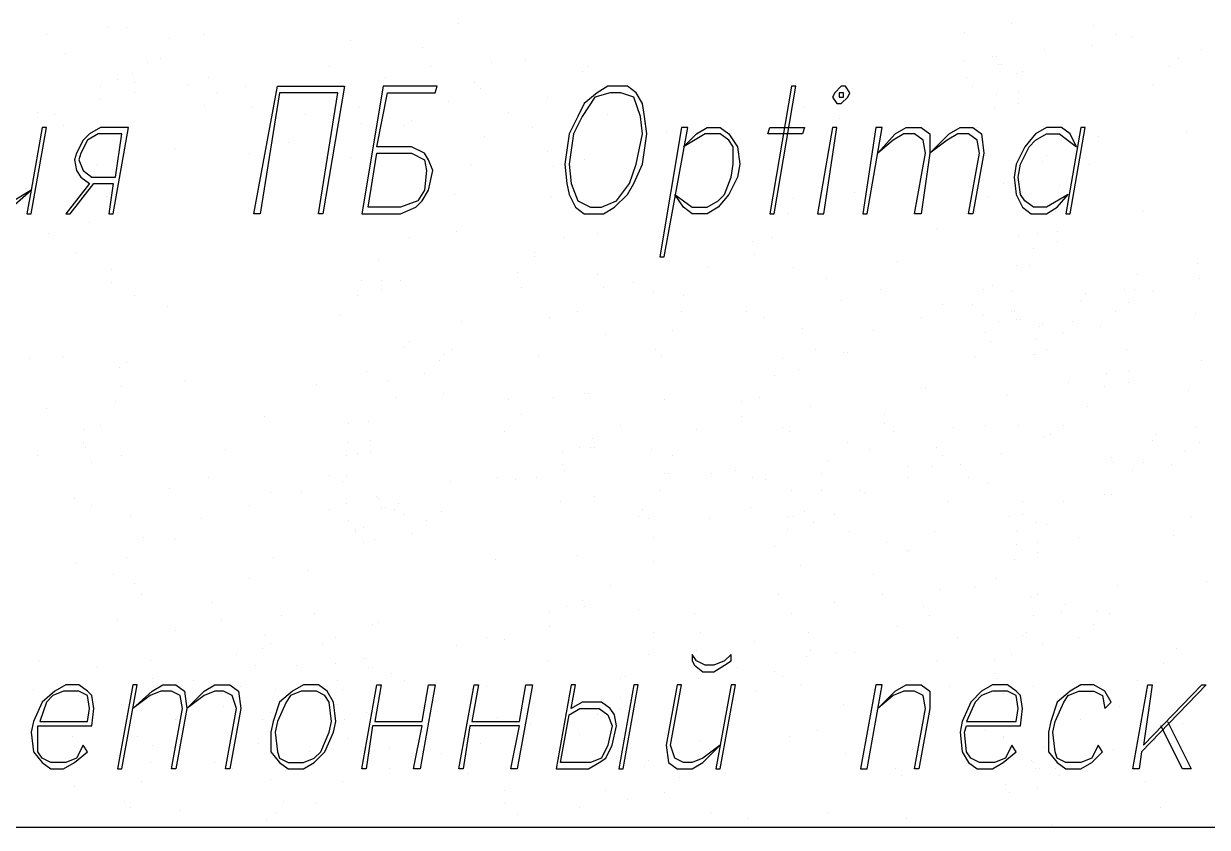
# Model space of a CAD drawing. Header units: millimetres. Extents: x 4241 to 6572, y 870 to 1291.
# Drawn here: x 5114.76 to 5137.96, y 905.08 to 920.82 of the extents above; entities that cross this region are included whole.
import ezdxf

# ---------------------------------------------------------------- set-up
doc = ezdxf.new("R2010")
doc.units = ezdxf.units.MM
doc.layers.add('PDF _0', color=7, linetype='Continuous')

msp = doc.modelspace()

# ---------------------------------------------------------------- linework, layer by layer
at = {"layer": 'PDF _0', "lineweight": 9}
for points in [[(5123.2929, 920.8244), (5123.2929, 920.8244)], [(5134.1306, 920.8244), (5134.1306, 920.8244)], [(5115.207, 920.6128), (5115.207, 920.6128)], [(5116.4347, 920.7398), (5116.4347, 920.7398)], [(5116.7734, 920.7398), (5116.7734, 920.7398)], [(5118.2974, 920.6128), (5118.2974, 920.6128)], [(5133.1993, 920.6551), (5133.1993, 920.6551)], [(5135.7393, 920.7821), (5135.7393, 920.7821)], [(5136.1627, 920.6128), (5136.1627, 920.6128)], [(5136.5014, 920.5704), (5136.5014, 920.5704)], [(5117.6201, 920.5281), (5117.6201, 920.5281)], [(5121.1762, 920.4858), (5121.1762, 920.4858)], [(5122.5732, 920.3588), (5122.5732, 920.3588)], [(5135.697, 920.4011), (5135.697, 920.4011)], [(5115.588, 920.2317), (5115.588, 920.2317)], [(5117.4507, 920.1471), (5117.4507, 920.1471)], [(5124.6053, 920.1047), (5124.6053, 920.1047)], [(5133.1993, 920.1047), (5133.1993, 920.1047)], [(5133.7496, 920.1894), (5133.7496, 920.1894)], [(5133.8343, 920.1894), (5133.8343, 920.1894)], [(5134.7656, 920.3164), (5134.7656, 920.3164)], [(5137.3904, 920.1471), (5137.3904, 920.1471)], [(5137.8561, 920.3164), (5137.8561, 920.3164)], [(5117.1967, 920.0624), (5117.1967, 920.0624)], [(5120.7528, 919.9777), (5120.7528, 919.9777)], [(5122.7426, 919.9777), (5122.7426, 919.9777)], [(5123.9279, 920.0624), (5123.9279, 920.0624)], [(5125.706, 919.8931), (5125.706, 919.8931)], [(5125.833, 919.9777), (5125.833, 919.9777)], [(5133.8766, 920.0201), (5133.8766, 920.0201)], [(5133.919, 920.0201), (5133.919, 920.0201)], [(5134.3423, 919.8931), (5134.3423, 919.8931)], [(5137.2211, 919.9777), (5137.2211, 919.9777)], [(5116.604, 919.7237), (5116.604, 919.7237)], [(5116.9004, 919.8507), (5116.9004, 919.8507)], [(5116.9427, 919.6814), (5116.9427, 919.6814)], [(5118.0011, 919.6391), (5118.0011, 919.6391)], [(5118.3821, 919.7661), (5118.3821, 919.7661)], [(5121.8535, 919.7661), (5121.8535, 919.7661)], [(5123.5893, 919.6814), (5123.5893, 919.6814)], [(5133.2416, 919.7661), (5133.2416, 919.7661)], [(5134.2153, 919.8507), (5134.2153, 919.8507)], [(5136.8824, 919.6391), (5136.8824, 919.6391)], [(5116.2653, 919.5967), (5116.2653, 919.5967)], [(5116.9427, 919.4697), (5116.9427, 919.4697)], [(5118.5514, 919.4697), (5118.5514, 919.4697)], [(5119.1018, 919.5967), (5119.1018, 919.5967)], [(5123.7163, 919.5544), (5123.7163, 919.5544)], [(5133.3686, 919.5967), (5133.3686, 919.5967)], [(5133.8343, 919.4274), (5133.8343, 919.4274)], [(5134.2576, 919.4697), (5134.2576, 919.4697)], [(5116.2653, 919.3427), (5116.2653, 919.3427)], [(5118.2974, 919.2157), (5118.2974, 919.2157)], [(5119.2288, 919.1734), (5119.2288, 919.1734)], [(5121.3455, 919.1734), (5121.3455, 919.1734)], [(5123.0812, 919.3004), (5123.0812, 919.3004)], [(5125.0286, 919.3851), (5125.0286, 919.3851)], [(5130.0665, 919.1734), (5130.0665, 919.1734)], [(5133.7919, 919.1734), (5133.7919, 919.1734)], [(5134.2576, 919.258), (5134.2576, 919.258)], [(5115.0376, 919.0887), (5115.0376, 919.0887)], [(5115.3763, 919.0464), (5115.3763, 919.0464)], [(5120.2871, 919.0464), (5120.2871, 919.0464)], [(5124.2666, 919.0887), (5124.2666, 919.0887)], [(5126.214, 919.0464), (5126.214, 919.0464)], [(5130.7438, 918.9617), (5130.7438, 918.9617)], [(5115.5457, 918.8347), (5115.5457, 918.8347)], [(5121.3879, 918.877), (5121.3879, 918.877)], [(5122.2345, 918.8347), (5122.2345, 918.8347)], [(5122.3616, 918.9194), (5122.3616, 918.9194)], [(5124.7323, 918.7924), (5124.7323, 918.7924)], [(5126.9337, 918.877), (5126.9337, 918.877)], [(5127.3571, 918.7077), (5127.3571, 918.7077)], [(5133.4533, 918.7924), (5133.4533, 918.7924)], [(5137.5597, 918.7077), (5137.5597, 918.7077)], [(5116.223, 918.6654), (5116.223, 918.6654)], [(5119.9485, 918.496), (5119.9485, 918.496)], [(5123.8009, 918.623), (5123.8009, 918.623)], [(5135.824, 918.623), (5135.824, 918.623)], [(5117.7471, 918.369), (5117.7471, 918.369)], [(5119.1864, 918.2843), (5119.1864, 918.2843)], [(5120.8375, 918.3267), (5120.8375, 918.3267)], [(5125.0286, 918.3267), (5125.0286, 918.3267)], [(5134.808, 918.242), (5134.808, 918.242)], [(5116.1807, 918.0727), (5116.1807, 918.0727)], [(5121.1762, 918.1997), (5121.1762, 918.1997)], [(5123.5469, 918.0727), (5123.5469, 918.0727)], [(5125.1556, 918.0303), (5125.1556, 918.0303)], [(5125.7483, 918.1573), (5125.7483, 918.1573)], [(5134.7233, 918.115), (5134.7233, 918.115)], [(5135.6547, 918.0727), (5135.6547, 918.0727)], [(5135.3583, 917.9033), (5135.3583, 917.9033)], [(5133.9613, 917.6917), (5133.9613, 917.6917)], [(5135.062, 917.6493), (5135.062, 917.6493)], [(5116.3923, 917.4377), (5116.3923, 917.4377)], [(5123.2082, 917.48), (5123.2082, 917.48)], [(5125.1133, 917.4377), (5125.1133, 917.4377)], [(5129.8548, 917.3953), (5129.8548, 917.3953)], [(5131.0402, 917.5223), (5131.0402, 917.5223)], [(5133.6649, 917.4377), (5133.6649, 917.4377)], [(5134.3423, 917.5223), (5134.3423, 917.5223)], [(5129.7278, 917.099), (5129.7278, 917.099)], [(5133.4109, 917.1413), (5133.4109, 917.1413)], [(5134.9773, 917.1413), (5134.9773, 917.1413)], [(5136.7131, 917.1413), (5136.7131, 917.1413)], [(5116.0537, 916.9296), (5116.0537, 916.9296)], [(5115.2493, 916.718), (5115.2493, 916.718)], [(5122.3192, 916.6333), (5122.3192, 916.6333)], [(5123.2506, 916.7603), (5123.2506, 916.7603)], [(5125.3673, 916.6333), (5125.3673, 916.6333)], [(5126.0023, 916.718), (5126.0023, 916.718)], [(5129.4315, 916.6333), (5129.4315, 916.6333)], [(5132.6489, 916.8026), (5132.6489, 916.8026)], [(5134.2576, 916.6756), (5134.2576, 916.6756)], [(5134.6386, 916.718), (5134.6386, 916.718)], [(5135.0197, 916.7603), (5135.0197, 916.7603)], [(5129.0505, 916.5486), (5129.0505, 916.5486)], [(5134.554, 916.4216), (5134.554, 916.4216)], [(5135.0197, 916.5486), (5135.0197, 916.5486)], [(5115.7997, 916.3369), (5115.7997, 916.3369)], [(5121.7265, 916.2099), (5121.7265, 916.2099)], [(5124.7746, 916.3369), (5124.7746, 916.3369)], [(5124.7746, 916.2523), (5124.7746, 916.2523)], [(5129.0928, 916.2946), (5129.0928, 916.2946)], [(5131.8869, 916.1676), (5131.8869, 916.1676)], [(5116.477, 915.9983), (5116.477, 915.9983)], [(5124.436, 915.9559), (5124.436, 915.9559)], [(5128.1614, 916.0406), (5128.1614, 916.0406)], [(5129.8548, 916.0406), (5129.8548, 916.0406)], [(5129.8548, 916.0406), (5129.8548, 916.0406)], [(5134.2153, 916.0829), (5134.2153, 916.0829)], [(5134.4693, 916.0829), (5134.4693, 916.0829)], [(5137.7714, 916.1253), (5137.7714, 916.1253)], [(5116.477, 915.7443), (5116.477, 915.7443)], [(5121.3879, 915.7866), (5121.3879, 915.7866)], [(5121.7689, 915.7866), (5121.7689, 915.7866)], [(5122.1499, 915.7866), (5122.1499, 915.7866)], [(5126.0023, 915.9136), (5126.0023, 915.9136)], [(5126.722, 915.7443), (5126.722, 915.7443)], [(5130.4898, 915.8289), (5130.4898, 915.8289)], [(5133.7496, 915.7019), (5133.7496, 915.7019)], [(5136.586, 915.9136), (5136.586, 915.9136)], [(5137.8138, 915.8289), (5137.8138, 915.8289)], [(5116.9427, 915.4903), (5116.9427, 915.4903)], [(5121.3032, 915.4903), (5121.3032, 915.4903)], [(5121.7689, 915.6173), (5121.7689, 915.6173)], [(5124.5206, 915.6596), (5124.5206, 915.6596)], [(5126.1294, 915.6596), (5126.1294, 915.6596)], [(5127.1031, 915.5749), (5127.1031, 915.5749)], [(5127.6957, 915.4903), (5127.6957, 915.4903)], [(5131.5482, 915.6173), (5131.5482, 915.6173)], [(5133.5803, 915.6173), (5133.5803, 915.6173)], [(5134.1306, 915.5749), (5134.1306, 915.5749)], [(5135.57, 915.5326), (5135.57, 915.5326)], [(5136.332, 915.6173), (5136.332, 915.6173)], [(5136.5437, 915.6173), (5136.5437, 915.6173)], [(5136.8824, 915.5749), (5136.8824, 915.5749)], [(5117.5777, 915.2786), (5117.5777, 915.2786)], [(5130.7862, 915.4056), (5130.7862, 915.4056)], [(5132.7759, 915.3209), (5132.7759, 915.3209)], [(5133.3686, 915.3209), (5133.3686, 915.3209)], [(5135.4853, 915.4056), (5135.4853, 915.4056)], [(5136.4167, 915.3632), (5136.4167, 915.3632)], [(5120.9645, 915.1092), (5120.9645, 915.1092)], [(5125.071, 915.0669), (5125.071, 915.0669)], [(5125.6213, 915.1939), (5125.6213, 915.1939)], [(5127.6534, 915.1939), (5127.6534, 915.1939)], [(5128.9234, 915.1939), (5128.9234, 915.1939)], [(5129.2621, 915.0669), (5129.2621, 915.0669)], [(5132.3526, 915.0669), (5132.3526, 915.0669)], [(5133.5803, 915.1092), (5133.5803, 915.1092)], [(5134.1306, 915.1939), (5134.1306, 915.1939)], [(5134.173, 915.1939), (5134.173, 915.1939)], [(5134.2153, 915.0246), (5134.2153, 915.0246)], [(5134.3, 915.0246), (5134.3, 915.0246)], [(5136.1627, 915.1939), (5136.1627, 915.1939)], [(5137.7291, 915.1516), (5137.7291, 915.1516)], [(5123.3353, 914.9822), (5123.3353, 914.9822)], [(5127.4841, 914.8129), (5127.4841, 914.8129)], [(5130.0242, 914.8552), (5130.0242, 914.8552)], [(5131.4212, 914.8129), (5131.4212, 914.8129)], [(5133.6226, 914.7706), (5133.6226, 914.7706)], [(5133.8766, 914.9822), (5133.8766, 914.9822)], [(5134.681, 914.8976), (5134.681, 914.8976)], [(5134.7233, 914.9399), (5134.7233, 914.9399)], [(5135.1467, 914.7706), (5135.1467, 914.7706)], [(5135.316, 914.9822), (5135.316, 914.9822)], [(5135.8664, 914.8976), (5135.8664, 914.8976)], [(5122.3192, 914.6012), (5122.3192, 914.6012)], [(5126.1717, 914.7282), (5126.1717, 914.7282)], [(5133.7073, 914.6012), (5133.7073, 914.6012)], [(5134.5963, 914.6436), (5134.5963, 914.6436)], [(5115.5457, 914.3049), (5115.5457, 914.3049)], [(5122.2345, 914.4742), (5122.2345, 914.4742)], [(5122.9966, 914.3472), (5122.9966, 914.3472)], [(5123.1659, 914.4319), (5123.1659, 914.4319)], [(5124.8593, 914.3049), (5124.8593, 914.3049)], [(5127.1454, 914.4319), (5127.1454, 914.4319)], [(5127.2724, 914.3049), (5127.2724, 914.3049)], [(5130.2782, 914.4319), (5130.2782, 914.4319)], [(5130.8285, 914.3895), (5130.8285, 914.3895)], [(5130.9132, 914.3895), (5130.9132, 914.3895)], [(5133.4109, 914.3049), (5133.4109, 914.3049)], [(5134.554, 914.3472), (5134.554, 914.3472)], [(5134.5963, 914.3472), (5134.5963, 914.3472)], [(5134.808, 914.4319), (5134.808, 914.4319)], [(5136.3744, 914.4319), (5136.3744, 914.4319)], [(5114.8683, 914.2625), (5114.8683, 914.2625)], [(5116.6464, 914.0932), (5116.6464, 914.0932)], [(5116.7734, 914.1779), (5116.7734, 914.1779)], [(5122.9119, 914.2202), (5122.9119, 914.2202)], [(5129.6431, 914.2625), (5129.6431, 914.2625)], [(5137.8561, 914.2202), (5137.8561, 914.2202)], [(5117.9164, 913.8392), (5117.9164, 913.8392)], [(5121.4725, 914.0085), (5121.4725, 914.0085)], [(5121.8959, 913.8392), (5121.8959, 913.8392)], [(5122.6156, 913.9662), (5122.6156, 913.9662)], [(5129.4738, 913.9239), (5129.4738, 913.9239)], [(5129.9395, 914.0509), (5129.9395, 914.0509)], [(5135.9934, 913.9662), (5135.9934, 913.9662)], [(5136.4167, 914.0085), (5136.4167, 914.0085)], [(5116.6887, 913.7122), (5116.6887, 913.7122)], [(5120.4988, 913.7545), (5120.4988, 913.7545)], [(5132.3526, 913.6699), (5132.3526, 913.6699)], [(5132.4372, 913.6699), (5132.4372, 913.6699)], [(5135.2313, 913.7969), (5135.2313, 913.7969)], [(5135.951, 913.7122), (5135.951, 913.7122)], [(5136.4167, 913.7969), (5136.4167, 913.7969)], [(5137.6021, 913.6275), (5137.6021, 913.6275)], [(5116.5617, 913.4158), (5116.5617, 913.4158)], [(5122.0652, 913.5005), (5122.0652, 913.5005)], [(5122.9966, 913.5852), (5122.9966, 913.5852)], [(5124.2666, 913.4582), (5124.2666, 913.4582)], [(5125.1556, 913.5005), (5125.1556, 913.5005)], [(5125.7483, 913.5852), (5125.7483, 913.5852)], [(5125.833, 913.5852), (5125.833, 913.5852)], [(5127.3147, 913.4582), (5127.3147, 913.4582)], [(5128.8388, 913.4158), (5128.8388, 913.4158)], [(5129.1775, 913.5005), (5129.1775, 913.5005)], [(5134.046, 913.5429), (5134.046, 913.5429)], [(5115.207, 913.2888), (5115.207, 913.2888)], [(5124.5206, 913.1618), (5124.5206, 913.1618)], [(5130.1935, 913.3312), (5130.1935, 913.3312)], [(5131.6329, 913.1618), (5131.6329, 913.1618)], [(5135.6123, 913.3312), (5135.6123, 913.3312)], [(5116.2653, 912.9502), (5116.2653, 912.9502)], [(5119.4828, 913.1195), (5119.4828, 913.1195)], [(5121.1338, 912.9925), (5121.1338, 912.9925)], [(5121.5149, 913.0348), (5121.5149, 913.0348)], [(5126.468, 912.9502), (5126.468, 912.9502)], [(5128.8388, 913.1195), (5128.8388, 913.1195)], [(5129.6431, 912.9078), (5129.6431, 912.9078)], [(5131.6329, 912.9925), (5131.6329, 912.9925)], [(5132.9876, 912.9078), (5132.9876, 912.9078)], [(5133.6226, 912.9502), (5133.6226, 912.9502)], [(5134.2576, 912.9502), (5134.2576, 912.9502)], [(5135.1467, 912.9502), (5135.1467, 912.9502)], [(5137.7291, 912.9078), (5137.7291, 912.9078)], [(5115.9267, 912.8655), (5115.9267, 912.8655)], [(5124.1819, 912.8232), (5124.1819, 912.8232)], [(5125.9177, 912.6962), (5125.9177, 912.6962)], [(5127.9497, 912.8655), (5127.9497, 912.8655)], [(5129.7701, 912.8232), (5129.7701, 912.8232)], [(5131.8022, 912.8232), (5131.8022, 912.8232)], [(5134.7656, 912.7385), (5134.7656, 912.7385)], [(5134.8927, 912.7808), (5134.8927, 912.7808)], [(5136.9671, 912.7808), (5136.9671, 912.7808)], [(5115.9267, 912.6115), (5115.9267, 912.6115)], [(5115.969, 912.5268), (5115.969, 912.5268)], [(5118.7208, 912.4845), (5118.7208, 912.4845)], [(5121.1338, 912.6115), (5121.1338, 912.6115)], [(5121.5572, 912.6538), (5121.5572, 912.6538)], [(5121.5572, 912.4421), (5121.5572, 912.4421)], [(5125.325, 912.4421), (5125.325, 912.4421)], [(5125.6637, 912.5268), (5125.6637, 912.5268)], [(5125.8753, 912.5268), (5125.8753, 912.5268)], [(5125.96, 912.5268), (5125.96, 912.5268)], [(5127.0607, 912.4845), (5127.0607, 912.4845)], [(5130.9132, 912.6115), (5130.9132, 912.6115)], [(5131.3365, 912.4845), (5131.3365, 912.4845)], [(5132.6489, 912.5268), (5132.6489, 912.5268)], [(5136.8824, 912.6538), (5136.8824, 912.6538)], [(5137.5174, 912.4421), (5137.5174, 912.4421)], [(5137.8138, 912.6115), (5137.8138, 912.6115)], [(5115.0376, 912.3575), (5115.0376, 912.3575)], [(5116.096, 912.2305), (5116.096, 912.2305)], [(5116.6887, 912.3575), (5116.6887, 912.3575)], [(5116.6887, 912.3575), (5116.6887, 912.3575)], [(5121.0915, 912.3575), (5121.0915, 912.3575)], [(5121.3032, 912.3998), (5121.3032, 912.3998)], [(5127.4841, 912.3575), (5127.4841, 912.3575)], [(5130.5322, 912.2728), (5130.5322, 912.2728)], [(5132.7759, 912.3575), (5132.7759, 912.3575)], [(5133.919, 912.3998), (5133.919, 912.3998)], [(5136.078, 912.3151), (5136.078, 912.3151)], [(5136.1204, 912.2305), (5136.1204, 912.2305)], [(5136.7131, 912.2305), (5136.7131, 912.2305)], [(5120.7528, 911.9765), (5120.7528, 911.9765)], [(5121.0915, 911.9765), (5121.0915, 911.9765)], [(5125.325, 912.1881), (5125.325, 912.1881)], [(5125.3673, 912.0611), (5125.3673, 912.0611)], [(5127.3147, 912.0188), (5127.3147, 912.0188)], [(5127.3994, 912.0188), (5127.3994, 912.0188)], [(5128.2461, 912.0188), (5128.2461, 912.0188)], [(5128.7118, 912.0611), (5128.7118, 912.0611)], [(5130.4052, 912.0188), (5130.4052, 912.0188)], [(5132.0986, 912.1458), (5132.0986, 912.1458)], [(5132.5642, 912.1458), (5132.5642, 912.1458)], [(5133.1146, 912.1881), (5133.1146, 912.1881)], [(5136.5014, 912.0611), (5136.5014, 912.0611)], [(5137.2634, 912.1881), (5137.2634, 912.1881)], [(5118.3821, 911.9341), (5118.3821, 911.9341)], [(5121.0068, 911.8495), (5121.0068, 911.8495)], [(5123.1236, 911.8495), (5123.1236, 911.8495)], [(5124.0549, 911.9341), (5124.0549, 911.9341)], [(5124.3936, 911.8918), (5124.3936, 911.8918)], [(5124.817, 911.9341), (5124.817, 911.9341)], [(5129.0505, 911.9341), (5129.0505, 911.9341)], [(5129.3045, 911.8918), (5129.3045, 911.8918)], [(5132.0986, 911.9341), (5132.0986, 911.9341)], [(5133.2839, 911.9341), (5133.2839, 911.9341)], [(5133.6649, 911.8071), (5133.6649, 911.8071)], [(5115.7573, 911.5108), (5115.7573, 911.5108)], [(5117.6201, 911.7225), (5117.6201, 911.7225)], [(5119.6098, 911.6378), (5119.6098, 911.6378)], [(5120.2025, 911.6378), (5120.2025, 911.6378)], [(5121.6842, 911.5531), (5121.6842, 911.5531)], [(5121.7265, 911.5108), (5121.7265, 911.5108)], [(5125.96, 911.5531), (5125.96, 911.5531)], [(5127.2301, 911.6801), (5127.2301, 911.6801)], [(5129.8125, 911.6801), (5129.8125, 911.6801)], [(5130.4052, 911.6801), (5130.4052, 911.6801)], [(5131.1672, 911.6801), (5131.1672, 911.6801)], [(5131.2519, 911.6378), (5131.2519, 911.6378)], [(5135.951, 911.5955), (5135.951, 911.5955)], [(5136.078, 911.5955), (5136.078, 911.5955)], [(5116.096, 911.3838), (5116.096, 911.3838)], [(5119.1864, 911.3838), (5119.1864, 911.3838)], [(5120.7528, 911.2991), (5120.7528, 911.2991)], [(5121.0915, 911.4261), (5121.0915, 911.4261)], [(5121.7689, 911.3414), (5121.7689, 911.3414)], [(5121.8535, 911.3414), (5121.8535, 911.3414)], [(5122.0229, 911.2991), (5122.0229, 911.2991)], [(5122.1075, 911.4261), (5122.1075, 911.4261)], [(5125.2827, 911.4684), (5125.2827, 911.4684)], [(5126.8914, 911.2991), (5126.8914, 911.2991)], [(5129.0081, 911.3414), (5129.0081, 911.3414)], [(5132.8606, 911.4684), (5132.8606, 911.4684)], [(5134.3423, 911.4684), (5134.3423, 911.4684)], [(5135.1467, 911.4684), (5135.1467, 911.4684)], [(5116.858, 911.1721), (5116.858, 911.1721)], [(5118.2551, 911.1298), (5118.2551, 911.1298)], [(5121.1338, 911.0874), (5121.1338, 911.0874)], [(5122.2345, 911.2144), (5122.2345, 911.2144)], [(5122.6579, 911.0874), (5122.6579, 911.0874)], [(5122.9542, 911.2568), (5122.9542, 911.2568)], [(5126.8067, 911.1721), (5126.8067, 911.1721)], [(5127.0184, 911.1298), (5127.0184, 911.1298)], [(5128.2038, 911.1298), (5128.2038, 911.1298)], [(5129.7278, 911.1721), (5129.7278, 911.1721)], [(5129.8548, 911.1721), (5129.8548, 911.1721)], [(5130.0665, 911.2568), (5130.0665, 911.2568)], [(5130.2358, 911.0451), (5130.2358, 911.0451)], [(5130.6592, 911.2144), (5130.6592, 911.2144)], [(5134.0883, 911.1721), (5134.0883, 911.1721)], [(5134.3423, 911.2144), (5134.3423, 911.2144)], [(5134.5963, 911.0451), (5134.5963, 911.0451)], [(5137.6444, 911.1721), (5137.6444, 911.1721)], [(5121.2608, 910.9181), (5121.2608, 910.9181)], [(5121.2608, 910.8758), (5121.2608, 910.8758)], [(5121.4302, 910.9604), (5121.4302, 910.9604)], [(5122.3616, 910.8334), (5122.3616, 910.8334)], [(5129.7278, 910.9181), (5129.7278, 910.9181)], [(5130.9555, 910.8758), (5130.9555, 910.8758)], [(5132.6066, 910.8758), (5132.6066, 910.8758)], [(5134.2153, 910.8758), (5134.2153, 910.8758)], [(5134.808, 911.0028), (5134.808, 911.0028)], [(5134.808, 911.0028), (5134.808, 911.0028)], [(5117.112, 910.7488), (5117.112, 910.7488)], [(5117.7471, 910.7064), (5117.7471, 910.7064)], [(5121.4302, 910.6641), (5121.4302, 910.6641)], [(5121.6419, 910.7064), (5121.6419, 910.7064)], [(5127.1031, 910.7488), (5127.1031, 910.7488)], [(5129.4738, 910.5794), (5129.4738, 910.5794)], [(5131.6752, 910.6641), (5131.6752, 910.6641)], [(5134.2153, 910.6217), (5134.2153, 910.6217)], [(5134.6386, 910.6641), (5134.6386, 910.6641)], [(5135.443, 910.7488), (5135.443, 910.7488)], [(5137.3057, 910.7911), (5137.3057, 910.7911)], [(5116.7734, 910.3677), (5116.7734, 910.3677)], [(5119.6521, 910.3677), (5119.6521, 910.3677)], [(5125.6213, 910.4101), (5125.6213, 910.4101)], [(5132.0562, 910.4947), (5132.0562, 910.4947)], [(5132.0986, 910.4947), (5132.0986, 910.4947)], [(5134.6386, 910.4524), (5134.6386, 910.4524)], [(5115.7997, 910.2407), (5115.7997, 910.2407)], [(5124.0126, 910.3254), (5124.0126, 910.3254)], [(5127.1031, 910.2831), (5127.1031, 910.2831)], [(5129.9818, 910.1984), (5129.9818, 910.1984)], [(5134.173, 910.3254), (5134.173, 910.3254)], [(5116.5194, 910.0291), (5116.5194, 910.0291)], [(5119.1864, 909.9444), (5119.1864, 909.9444)], [(5120.3295, 910.1137), (5120.3295, 910.1137)], [(5131.4212, 910.0291), (5131.4212, 910.0291)], [(5133.8343, 909.9444), (5133.8343, 909.9444)], [(5137.9408, 909.9021), (5137.9408, 909.9021)], [(5116.9427, 909.8597), (5116.9427, 909.8597)], [(5126.2564, 909.8174), (5126.2564, 909.8174)], [(5132.7336, 909.7327), (5132.7336, 909.7327)], [(5133.4109, 909.7751), (5133.4109, 909.7751)], [(5136.205, 909.8174), (5136.205, 909.8174)], [(5117.0697, 909.648), (5117.0697, 909.648)], [(5118.4668, 909.4787), (5118.4668, 909.4787)], [(5125.706, 909.521), (5125.706, 909.521)], [(5129.5585, 909.648), (5129.5585, 909.648)], [(5130.6592, 909.4787), (5130.6592, 909.4787)], [(5131.5905, 909.648), (5131.5905, 909.648)], [(5134.5116, 909.6057), (5134.5116, 909.6057)], [(5134.6386, 909.648), (5134.6386, 909.648)], [(5135.189, 909.4364), (5135.189, 909.4364)], [(5119.8215, 909.2247), (5119.8215, 909.2247)], [(5120.4565, 909.267), (5120.4565, 909.267)], [(5125.071, 909.3094), (5125.071, 909.3094)], [(5125.4097, 909.394), (5125.4097, 909.394)], [(5125.7483, 909.394), (5125.7483, 909.394)], [(5126.8067, 909.3517), (5126.8067, 909.3517)], [(5127.9074, 909.267), (5127.9074, 909.267)], [(5129.8125, 909.267), (5129.8125, 909.267)], [(5132.3949, 909.394), (5132.3949, 909.394)], [(5132.5219, 909.2247), (5132.5219, 909.2247)], [(5134.554, 909.2247), (5134.554, 909.2247)], [(5135.1043, 909.3094), (5135.1043, 909.3094)], [(5135.7817, 909.3094), (5135.7817, 909.3094)], [(5136.0357, 909.267), (5136.0357, 909.267)], [(5116.604, 909.14), (5116.604, 909.14)], [(5118.6361, 909.14), (5118.6361, 909.14)], [(5121.5995, 909.0554), (5121.5995, 909.0554)], [(5121.7265, 909.0977), (5121.7265, 909.0977)], [(5125.071, 909.013), (5125.071, 909.013)], [(5131.8869, 909.013), (5131.8869, 909.013)], [(5135.7393, 909.0554), (5135.7393, 909.0554)], [(5117.7471, 908.9284), (5117.7471, 908.9284)], [(5119.4828, 908.8437), (5119.4828, 908.8437)], [(5120.8798, 908.8014), (5120.8798, 908.8014)], [(5123.8433, 908.8014), (5123.8433, 908.8014)], [(5124.1819, 908.759), (5124.1819, 908.759)], [(5127.1031, 908.886), (5127.1031, 908.886)], [(5128.0344, 908.886), (5128.0344, 908.886)], [(5130.1512, 908.886), (5130.1512, 908.886)], [(5133.0723, 908.8014), (5133.0723, 908.8014)], [(5134.3423, 908.8437), (5134.3423, 908.8437)], [(5134.427, 908.886), (5134.427, 908.886)], [(5135.443, 908.8014), (5135.443, 908.8014)], [(5119.4405, 908.5897), (5119.4405, 908.5897)], [(5119.6098, 908.6743), (5119.6098, 908.6743)], [(5120.6258, 908.6743), (5120.6258, 908.6743)], [(5123.2506, 908.632), (5123.2506, 908.632)], [(5127.9497, 908.5473), (5127.9497, 908.5473)], [(5129.0928, 908.7167), (5129.0928, 908.7167)], [(5130.1935, 908.5473), (5130.1935, 908.5473)], [(5130.7015, 908.505), (5130.7015, 908.505)], [(5131.0402, 908.505), (5131.0402, 908.505)], [(5134.7233, 908.6743), (5134.7233, 908.6743)], [(5137.3481, 908.5897), (5137.3481, 908.5897)], [(5115.08, 908.3357), (5115.08, 908.3357)], [(5117.239, 908.3357), (5117.239, 908.3357)], [(5118.9324, 908.4627), (5118.9324, 908.4627)], [(5120.8798, 908.2933), (5120.8798, 908.2933)], [(5121.4302, 908.378), (5121.4302, 908.378)], [(5121.4725, 908.378), (5121.4725, 908.378)], [(5125.0286, 908.3357), (5125.0286, 908.3357)], [(5127.0184, 908.4627), (5127.0184, 908.4627)], [(5130.1088, 908.4203), (5130.1088, 908.4203)], [(5132.6489, 908.3357), (5132.6489, 908.3357)], [(5133.7919, 908.3357), (5133.7919, 908.3357)], [(5134.1306, 908.4627), (5134.1306, 908.4627)], [(5137.0941, 908.2933), (5137.0941, 908.2933)], [(5116.1807, 908.2087), (5116.1807, 908.2087)], [(5119.3134, 908.251), (5119.3134, 908.251)], [(5120.1178, 908.251), (5120.1178, 908.251)], [(5121.5149, 908.2087), (5121.5149, 908.2087)], [(5121.5995, 908.2087), (5121.5995, 908.2087)], [(5121.9805, 908.0817), (5121.9805, 908.0817)], [(5126.5527, 908.0393), (5126.5527, 908.0393)], [(5128.7541, 908.2087), (5128.7541, 908.2087)], [(5129.4738, 908.124), (5129.4738, 908.124)], [(5129.6431, 908.0393), (5129.6431, 908.0393)], [(5133.7919, 908.0817), (5133.7919, 908.0817)], [(5115.588, 907.87), (5115.588, 907.87)], [(5117.2814, 907.997), (5117.2814, 907.997)], [(5118.0857, 907.9547), (5118.0857, 907.9547)], [(5119.0171, 907.8277), (5119.0171, 907.8277)], [(5120.9222, 907.9547), (5120.9222, 907.9547)], [(5122.2345, 907.9547), (5122.2345, 907.9547)], [(5123.8433, 907.8277), (5123.8433, 907.8277)], [(5126.468, 907.997), (5126.468, 907.997)], [(5127.9921, 907.997), (5127.9921, 907.997)], [(5129.9818, 907.87), (5129.9818, 907.87)], [(5132.9029, 907.8277), (5132.9029, 907.8277)], [(5133.8343, 907.997), (5133.8343, 907.997)], [(5134.554, 907.8277), (5134.554, 907.8277)], [(5134.554, 907.8277), (5134.554, 907.8277)], [(5136.586, 907.9547), (5136.586, 907.9547)], [(5114.953, 907.7853), (5114.953, 907.7853)], [(5115.842, 907.6583), (5115.842, 907.6583)], [(5118.6361, 907.7006), (5118.6361, 907.7006)], [(5119.6945, 907.7853), (5119.6945, 907.7853)], [(5121.0068, 907.7853), (5121.0068, 907.7853)], [(5126.087, 907.5736), (5126.087, 907.5736)], [(5126.468, 907.616), (5126.468, 907.616)], [(5129.1351, 907.743), (5129.1351, 907.743)], [(5132.3526, 907.743), (5132.3526, 907.743)], [(5133.9613, 907.7006), (5133.9613, 907.7006)], [(5115.08, 907.4466), (5115.08, 907.4466)], [(5116.6887, 907.489), (5116.6887, 907.489)], [(5117.0697, 907.362), (5117.0697, 907.362)], [(5118.6784, 907.4466), (5118.6784, 907.4466)], [(5120.9222, 907.489), (5120.9222, 907.489)], [(5126.468, 907.4043), (5126.468, 907.4043)], [(5130.8285, 907.489), (5130.8285, 907.489)], [(5136.2474, 907.4466), (5136.2474, 907.4466)], [(5117.7471, 907.1926), (5117.7471, 907.1926)], [(5119.4405, 907.1926), (5119.4405, 907.1926)], [(5119.4405, 907.1926), (5119.4405, 907.1926)], [(5119.6098, 907.3196), (5119.6098, 907.3196)], [(5121.0492, 907.1926), (5121.0492, 907.1926)], [(5121.4725, 907.3196), (5121.4725, 907.3196)], [(5121.6419, 907.3196), (5121.6419, 907.3196)], [(5124.0549, 907.235), (5124.0549, 907.235)], [(5124.69, 907.108), (5124.69, 907.108)], [(5126.0023, 907.2773), (5126.0023, 907.2773)], [(5132.3949, 907.3196), (5132.3949, 907.3196)], [(5135.4853, 907.1926), (5135.4853, 907.1926)], [(5137.4751, 907.108), (5137.4751, 907.108)], [(5120.8375, 906.981), (5120.8375, 906.981)], [(5125.325, 906.8963), (5125.325, 906.8963)], [(5125.6637, 906.8963), (5125.6637, 906.8963)], [(5130.3205, 906.981), (5130.3205, 906.981)], [(5132.3526, 906.981), (5132.3526, 906.981)], [(5133.6226, 906.981), (5133.6226, 906.981)], [(5115.715, 906.854), (5115.715, 906.854)], [(5116.985, 906.854), (5116.985, 906.854)], [(5117.2814, 906.6846), (5117.2814, 906.6846)], [(5119.3558, 906.7269), (5119.3558, 906.7269)], [(5121.1338, 906.8116), (5121.1338, 906.8116)], [(5121.5572, 906.8116), (5121.5572, 906.8116)], [(5121.9382, 906.6423), (5121.9382, 906.6423)], [(5123.7163, 906.7269), (5123.7163, 906.7269)], [(5128.0344, 906.7693), (5128.0344, 906.7693)], [(5129.7701, 906.854), (5129.7701, 906.854)], [(5133.9613, 906.854), (5133.9613, 906.854)], [(5133.9613, 906.8116), (5133.9613, 906.8116)], [(5134.7656, 906.6423), (5134.7656, 906.6423)], [(5136.9247, 906.7693), (5136.9247, 906.7693)], [(5137.0517, 906.854), (5137.0517, 906.854)], [(5137.2634, 906.7269), (5137.2634, 906.7269)], [(5120.3718, 906.5576), (5120.3718, 906.5576)], [(5122.3616, 906.4729), (5122.3616, 906.4729)], [(5122.9542, 906.5153), (5122.9542, 906.5153)], [(5130.8708, 906.5153), (5130.8708, 906.5153)], [(5132.1832, 906.5999), (5132.1832, 906.5999)], [(5136.1204, 906.5999), (5136.1204, 906.5999)], [(5115.207, 906.3459), (5115.207, 906.3459)], [(5117.239, 906.3459), (5117.239, 906.3459)], [(5118.5091, 906.3459), (5118.5091, 906.3459)], [(5118.8478, 906.2189), (5118.8478, 906.2189)], [(5121.9382, 906.2189), (5121.9382, 906.2189)], [(5126.9337, 906.2613), (5126.9337, 906.2613)], [(5127.0184, 906.3883), (5127.0184, 906.3883)], [(5127.8651, 906.2189), (5127.8651, 906.2189)], [(5131.8445, 906.2189), (5131.8445, 906.2189)], [(5133.9613, 906.2613), (5133.9613, 906.2613)], [(5134.5116, 906.3883), (5134.5116, 906.3883)], [(5134.554, 906.3459), (5134.554, 906.3459)], [(5134.5963, 906.2189), (5134.5963, 906.2189)], [(5134.681, 906.2189), (5134.681, 906.2189)], [(5134.9773, 906.2189), (5134.9773, 906.2189)], [(5135.6123, 906.1766), (5135.6123, 906.1766)], [(5117.0697, 905.9649), (5117.0697, 905.9649)], [(5119.6098, 906.0073), (5119.6098, 906.0073)], [(5121.0068, 905.9649), (5121.0068, 905.9649)], [(5123.4623, 906.1343), (5123.4623, 906.1343)], [(5127.6111, 906.0496), (5127.6111, 906.0496)], [(5131.9716, 906.0919), (5131.9716, 906.0919)], [(5135.062, 906.0919), (5135.062, 906.0919)], [(5136.7554, 905.9649), (5136.7554, 905.9649)], [(5115.7573, 905.8803), (5115.7573, 905.8803)], [(5124.1819, 905.7956), (5124.1819, 905.7956)], [(5126.1717, 905.7956), (5126.1717, 905.7956)], [(5127.3147, 905.7532), (5127.3147, 905.7532)], [(5134.0036, 905.9226), (5134.0036, 905.9226)], [(5134.0883, 905.7532), (5134.0883, 905.7532)], [(5134.6386, 905.8379), (5134.6386, 905.8379)], [(5116.731, 905.5839), (5116.731, 905.5839)], [(5119.8638, 905.5839), (5119.8638, 905.5839)], [(5120.4988, 905.5416), (5120.4988, 905.5416)], [(5124.1819, 905.5416), (5124.1819, 905.5416)], [(5126.595, 905.6262), (5126.595, 905.6262)], [(5116.858, 905.4569), (5116.858, 905.4569)], [(5117.8317, 905.4146), (5117.8317, 905.4146)], [(5119.6945, 905.3722), (5119.6945, 905.3722)], [(5124.436, 905.3299), (5124.436, 905.3299)], [(5125.6637, 905.4569), (5125.6637, 905.4569)], [(5128.2461, 905.3722), (5128.2461, 905.3722)], [(5128.9658, 905.2452), (5128.9658, 905.2452)], [(5130.5322, 905.3722), (5130.5322, 905.3722)], [(5132.0562, 905.2452), (5132.0562, 905.2452)], [(5137.0517, 905.4569), (5137.0517, 905.4569)], [(5119.5251, 905.2029), (5119.5251, 905.2029)], [(5134.935, 905.1182), (5134.935, 905.1182)]]:
    msp.add_lwpolyline(points, dxfattribs=at)
at = {"layer": 'PDF _0', "lineweight": 25}
for points in [[(5119.3981, 917.099), (5119.2711, 917.099), (5119.7368, 919.5967), (5121.0492, 919.5967), (5120.6258, 917.099), (5120.5412, 917.099), (5120.9222, 919.4697), (5119.7791, 919.4697)], [(5121.8959, 919.4697), (5122.8272, 919.4697), (5122.8696, 919.5967), (5121.8112, 919.5967), (5121.3879, 917.099), (5122.1499, 917.099), (5122.4462, 917.226), (5122.5732, 917.353), (5122.7002, 917.5647), (5122.7849, 917.9457), (5122.7002, 918.1573), (5122.6156, 918.2843), (5122.3616, 918.4114), (5121.6842, 918.4114)], [(5126.214, 919.5967), (5126.0023, 919.4697), (5125.7483, 919.258), (5125.6213, 919.004), (5125.452, 918.6654), (5125.3673, 918.0727), (5125.4097, 917.6917), (5125.452, 917.48), (5125.579, 917.226), (5125.7483, 917.099), (5126.1294, 917.099), (5126.341, 917.226), (5126.595, 917.48), (5126.722, 917.6917), (5126.8914, 918.0727), (5126.976, 918.6654), (5126.9337, 919.004), (5126.8914, 919.258), (5126.7644, 919.4697), (5126.595, 919.5967)], [(5126.2564, 919.4697), (5125.96, 919.3851), (5125.706, 919.004), (5125.5367, 918.6654), (5125.452, 918.0727), (5125.4943, 917.6917), (5125.6213, 917.353), (5125.8753, 917.226), (5126.087, 917.226), (5126.3834, 917.353), (5126.6374, 917.6917), (5126.7644, 918.0727), (5126.8914, 918.6654), (5126.849, 919.004), (5126.722, 919.3851), (5126.468, 919.4697)], [(5129.4738, 917.099), (5129.8971, 919.5967), (5129.8125, 919.5967), (5129.3891, 917.099)], [(5130.7862, 919.5967), (5130.6592, 919.4697), (5130.6168, 919.3851), (5130.7015, 919.258), (5130.7862, 919.258), (5130.9132, 919.3851), (5130.9555, 919.4697), (5130.8708, 919.5967)], [(5130.7438, 919.4697), (5130.7438, 919.3851), (5130.8285, 919.3851), (5130.8285, 919.4697)], [(5114.9106, 917.5647), (5114.5719, 917.353), (5114.3603, 917.226), (5114.1486, 917.226), (5113.9793, 917.353), (5113.9369, 917.5647), (5114.1486, 918.7924), (5114.0639, 918.7924), (5113.8523, 917.5647), (5113.8946, 917.226), (5114.0639, 917.099), (5114.3179, 917.099), (5114.5296, 917.226), (5114.9106, 917.5647), (5114.826, 917.099), (5114.9106, 917.099), (5115.207, 918.7924), (5115.1223, 918.7924)], [(5116.1383, 917.6917), (5116.5194, 917.6917), (5116.4347, 917.099), (5116.5194, 917.099), (5116.8157, 918.7924), (5116.2653, 918.7924), (5116.0537, 918.6654), (5115.9267, 918.5384), (5115.7997, 918.2843), (5115.7573, 918.1573), (5115.7997, 917.9457), (5115.8843, 917.8187), (5116.0537, 917.6917), (5115.588, 917.099), (5115.6727, 917.099)], [(5127.3147, 916.2523), (5127.7804, 918.7924), (5127.6534, 918.7924), (5127.2301, 916.2523)], [(5127.5264, 917.48), (5127.8651, 917.226), (5128.1614, 917.226), (5128.3731, 917.353), (5128.5001, 917.48), (5128.6271, 917.8187), (5128.6694, 918.0727), (5128.6694, 918.4114), (5128.5848, 918.5384), (5128.4154, 918.6654), (5128.1191, 918.6654), (5127.6957, 918.4114), (5127.9497, 918.6654), (5128.1614, 918.7924), (5128.4154, 918.7924), (5128.5848, 918.6654), (5128.7541, 918.4114), (5128.7964, 918.0727), (5128.7541, 917.8187), (5128.5848, 917.48), (5128.3731, 917.226), (5128.1614, 917.099), (5127.8651, 917.099), (5127.6957, 917.226)], [(5130.0242, 918.6654), (5129.3468, 918.6654), (5129.3891, 918.7924), (5130.0665, 918.7924)], [(5130.4475, 917.099), (5130.7015, 918.7924), (5130.6168, 918.7924), (5130.3205, 917.099)], [(5131.2942, 917.099), (5131.5905, 918.7924), (5131.4635, 918.7924), (5131.2095, 917.099)], [(5132.3526, 917.099), (5132.2256, 917.099), (5132.4372, 918.2843), (5132.3949, 918.5384), (5132.2256, 918.6654), (5132.0139, 918.6654), (5131.8022, 918.5384), (5131.5059, 918.2843), (5131.8445, 918.6654), (5132.0562, 918.7924), (5132.3526, 918.7924), (5132.5219, 918.6654), (5132.5219, 918.2843)], [(5133.3686, 917.099), (5133.2839, 917.099), (5133.4956, 918.2843), (5133.4533, 918.5384), (5133.2839, 918.6654), (5133.0723, 918.6654), (5132.8606, 918.5384), (5132.5219, 918.2843), (5132.9029, 918.6654), (5133.1146, 918.7924), (5133.3686, 918.7924), (5133.5379, 918.6654), (5133.5803, 918.2843)], [(5135.2313, 917.48), (5134.808, 917.226), (5134.554, 917.226), (5134.3846, 917.353), (5134.3, 917.48), (5134.2576, 917.8187), (5134.3, 918.0727), (5134.4693, 918.4114), (5134.5963, 918.5384), (5134.808, 918.6654), (5135.062, 918.6654), (5135.4007, 918.4114), (5135.2737, 918.6654), (5135.1043, 918.7924), (5134.808, 918.7924), (5134.5963, 918.6654), (5134.3846, 918.4114), (5134.2153, 918.0727), (5134.173, 917.8187), (5134.2153, 917.48), (5134.3423, 917.226), (5134.5116, 917.099), (5134.808, 917.099), (5135.0197, 917.226)], [(5135.2737, 917.099), (5135.57, 918.7924), (5135.4853, 918.7924), (5135.189, 917.099)], [(5116.5617, 917.8187), (5116.6887, 918.6654), (5116.223, 918.6654), (5116.0113, 918.5384), (5115.8843, 918.2843), (5115.842, 918.1573), (5115.9267, 917.9457), (5116.096, 917.8187)], [(5121.6842, 918.2843), (5122.3616, 918.2843), (5122.6156, 918.1573), (5122.6579, 917.9457), (5122.6156, 917.5647), (5122.4886, 917.353), (5122.1499, 917.226), (5121.5149, 917.226)], [(5128.6271, 908.4627), (5128.5001, 908.3357), (5128.2884, 908.251), (5128.1191, 908.251), (5127.9497, 908.3357), (5127.8651, 908.4627), (5127.8651, 908.3357), (5127.9074, 908.251), (5128.0768, 908.124), (5128.2884, 908.124), (5128.5001, 908.251), (5128.6271, 908.3357)], [(5115.0376, 907.0656), (5116.096, 907.0656), (5116.1383, 907.4043), (5116.096, 907.6583), (5116.0113, 907.743), (5115.842, 907.87), (5115.588, 907.87), (5115.3763, 907.743), (5115.1223, 907.5313), (5114.953, 907.1503), (5114.9106, 906.9386), (5114.953, 906.5576), (5115.1223, 906.3459), (5115.2916, 906.2189), (5115.5457, 906.2189), (5115.7573, 906.3459), (5116.0113, 906.5576), (5115.9267, 906.6846), (5115.7997, 906.4306), (5115.588, 906.3459), (5115.2916, 906.3459), (5115.1223, 906.4306), (5115.0376, 906.5576), (5115.0376, 906.9386)], [(5116.6887, 906.2189), (5116.985, 907.87), (5116.9004, 907.87), (5116.604, 906.2189)], [(5117.7471, 906.2189), (5117.6624, 906.2189), (5117.8741, 907.4043), (5117.8317, 907.6583), (5117.6624, 907.743), (5117.4507, 907.743), (5117.239, 907.6583), (5116.9004, 907.4043), (5117.2814, 907.743), (5117.4931, 907.87), (5117.7471, 907.87), (5117.9164, 907.743), (5117.9587, 907.4043)], [(5118.8054, 906.2189), (5118.7208, 906.2189), (5118.9324, 907.4043), (5118.8478, 907.6583), (5118.6784, 907.743), (5118.5091, 907.743), (5118.2974, 907.6583), (5117.9587, 907.4043), (5118.2974, 907.743), (5118.5091, 907.87), (5118.8054, 907.87), (5118.9748, 907.743), (5119.0171, 907.4043)], [(5120.2448, 907.87), (5120.0331, 907.743), (5119.7791, 907.5313), (5119.6521, 907.1503), (5119.6098, 906.9386), (5119.6098, 906.5576), (5119.7791, 906.3459), (5119.9485, 906.2189), (5120.2448, 906.2189), (5120.4565, 906.3459), (5120.6682, 906.5576), (5120.8375, 906.9386), (5120.8798, 907.1503), (5120.8375, 907.5313), (5120.7105, 907.743), (5120.5412, 907.87)], [(5121.4725, 906.2189), (5121.3879, 906.2189), (5121.6842, 907.87), (5121.7689, 907.87), (5121.6419, 907.1503), (5122.5732, 907.1503), (5122.7002, 907.87), (5122.8272, 907.87), (5122.5309, 906.2189), (5122.4039, 906.2189), (5122.5732, 907.0656), (5121.5995, 907.0656)], [(5123.3776, 906.2189), (5123.2929, 906.2189), (5123.5893, 907.87), (5123.6739, 907.87), (5123.5469, 907.1503), (5124.4783, 907.1503), (5124.6053, 907.87), (5124.7323, 907.87), (5124.436, 906.2189), (5124.309, 906.2189), (5124.4783, 907.0656), (5123.5046, 907.0656)], [(5125.4943, 907.87), (5125.198, 906.2189), (5125.833, 906.2189), (5126.0447, 906.3459), (5126.1717, 906.4306), (5126.2987, 906.6846), (5126.3834, 907.0656), (5126.341, 907.2773), (5126.2564, 907.4043), (5126.087, 907.5313), (5125.706, 907.5313), (5125.4943, 907.4043), (5125.579, 907.87)], [(5126.8067, 907.87), (5126.722, 907.87), (5126.4257, 906.2189), (5126.5104, 906.2189)], [(5128.4154, 906.6846), (5128.0768, 906.4306), (5127.8651, 906.3459), (5127.6957, 906.3459), (5127.5264, 906.4306), (5127.4417, 906.6846), (5127.6534, 907.87), (5127.5687, 907.87), (5127.3571, 906.6846), (5127.3994, 906.3459), (5127.5687, 906.2189), (5127.8651, 906.2189), (5128.0768, 906.3459), (5128.4154, 906.6846), (5128.3308, 906.2189), (5128.4154, 906.2189), (5128.7118, 907.87), (5128.6271, 907.87)], [(5131.2942, 906.2189), (5131.5905, 907.87), (5131.4635, 907.87), (5131.1672, 906.2189)], [(5132.3102, 906.2189), (5132.2256, 906.2189), (5132.4372, 907.4043), (5132.3949, 907.6583), (5132.2256, 907.743), (5132.0139, 907.743), (5131.8022, 907.6583), (5131.5059, 907.4043), (5131.8445, 907.743), (5132.0562, 907.87), (5132.3526, 907.87), (5132.5219, 907.743), (5132.5219, 907.4043)], [(5133.2416, 907.0656), (5134.3, 907.0656), (5134.3423, 907.4043), (5134.3, 907.6583), (5134.2153, 907.743), (5134.046, 907.87), (5133.7496, 907.87), (5133.5379, 907.743), (5133.3263, 907.5313), (5133.1569, 907.1503), (5133.1146, 906.9386), (5133.1569, 906.5576), (5133.2839, 906.3459), (5133.4533, 906.2189), (5133.7496, 906.2189), (5133.9613, 906.3459), (5134.2153, 906.5576), (5134.1306, 906.6846), (5134.0036, 906.4306), (5133.7919, 906.3459), (5133.4956, 906.3459), (5133.3263, 906.4306), (5133.2416, 906.5576), (5133.1993, 906.9386)], [(5135.9087, 906.5576), (5135.824, 906.6846), (5135.697, 906.4306), (5135.4853, 906.3459), (5135.189, 906.3459), (5135.0197, 906.4306), (5134.9773, 906.5576), (5134.935, 906.9386), (5134.9773, 907.1503), (5135.1467, 907.5313), (5135.2313, 907.6583), (5135.443, 907.743), (5135.7393, 907.743), (5135.9087, 907.6583), (5135.951, 907.4043), (5136.078, 907.5313), (5135.951, 907.743), (5135.7393, 907.87), (5135.4853, 907.87), (5135.2737, 907.743), (5135.0197, 907.5313), (5134.8927, 907.1503), (5134.8503, 906.9386), (5134.8503, 906.5576), (5135.0197, 906.3459), (5135.189, 906.2189), (5135.4853, 906.2189), (5135.697, 906.3459)], [(5136.7131, 906.6846), (5137.8561, 907.87), (5137.9408, 907.87), (5136.6707, 906.5576), (5136.6284, 906.2189), (5136.5014, 906.2189), (5136.7977, 907.87), (5136.8824, 907.87)], [(5116.0113, 907.1503), (5116.0537, 907.4043), (5116.0113, 907.6583), (5115.842, 907.743), (5115.5457, 907.743), (5115.334, 907.6583), (5115.207, 907.5313), (5115.08, 907.1503)], [(5120.2025, 907.743), (5119.9908, 907.6583), (5119.9061, 907.5313), (5119.7368, 907.1503), (5119.6945, 906.9386), (5119.7368, 906.5576), (5119.7791, 906.4306), (5119.9485, 906.3459), (5120.2448, 906.3459), (5120.4565, 906.4306), (5120.5835, 906.5576), (5120.7528, 906.9386), (5120.7952, 907.1503), (5120.7528, 907.5313), (5120.6682, 907.6583), (5120.4988, 907.743)], [(5134.2153, 907.1503), (5134.2576, 907.4043), (5134.2153, 907.6583), (5134.046, 907.743), (5133.7496, 907.743), (5133.5379, 907.6583), (5133.4109, 907.5313), (5133.2416, 907.1503)], [(5125.452, 907.2773), (5125.6637, 907.4043), (5126.0447, 907.4043), (5126.214, 907.2773), (5126.2987, 907.0656), (5126.214, 906.6846), (5126.087, 906.4306), (5125.8753, 906.3459), (5125.2827, 906.3459)]]:
    msp.add_lwpolyline(points, close=True, dxfattribs=at)
for points in [[(5113.5136, 905.0759), (5155.679, 905.0759), (5164.527, 914.8552)], [(5137.1787, 907.1503), (5137.6444, 906.2189), (5137.4751, 906.2189), (5137.0517, 907.0656)]]:
    msp.add_lwpolyline(points, dxfattribs=at)

doc.saveas('drawing.dxf')
